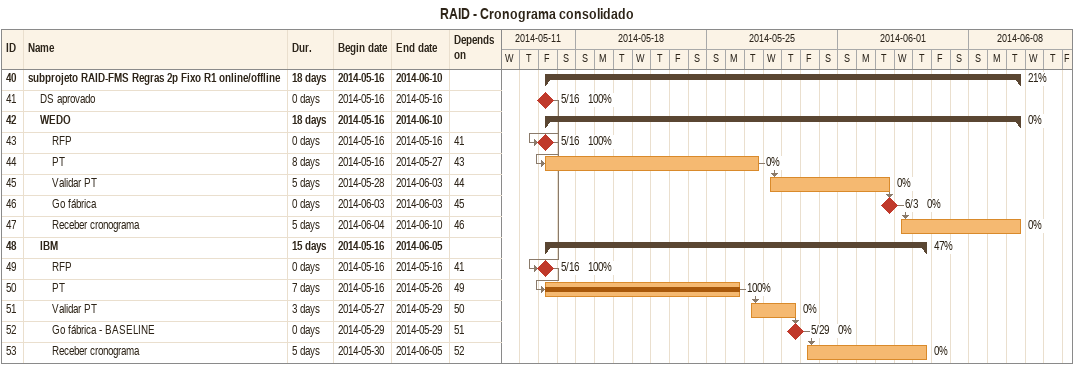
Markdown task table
RAID - Cronograma consolidado

| ID | Level | Task | Duration | Start | Finish | Predecessors | % complete |
|---|---|---|---|---|---|---|---|
| 40 | 1 | **subprojeto RAID-FMS Regras 2p Fixo R1 online/offline** | 18d | 2014-05-16 | 2014-06-10 |  | 21 |
| 41 | 2 | DS aprovado | 0d | 2014-05-16 | 2014-05-16 |  | 100 |
| 42 | 2 | **WEDO** | 18d | 2014-05-16 | 2014-06-10 |  | 0 |
| 43 | 3 | RFP | 0d | 2014-05-16 | 2014-05-16 | 41 | 100 |
| 44 | 3 | PT | 8d | 2014-05-16 | 2014-05-27 | 43 | 0 |
| 45 | 3 | Validar PT | 5d | 2014-05-28 | 2014-06-03 | 44 | 0 |
| 46 | 3 | Go fábrica | 0d | 2014-06-03 | 2014-06-03 | 45 | 0 |
| 47 | 3 | Receber cronograma | 5d | 2014-06-04 | 2014-06-10 | 46 | 0 |
| 48 | 2 | **IBM** | 15d | 2014-05-16 | 2014-06-05 |  | 47 |
| 49 | 3 | RFP | 0d | 2014-05-16 | 2014-05-16 | 41 | 100 |
| 50 | 3 | PT | 7d | 2014-05-16 | 2014-05-26 | 49 | 100 |
| 51 | 3 | Validar PT | 3d | 2014-05-27 | 2014-05-29 | 50 | 0 |
| 52 | 3 | Go fábrica - BASELINE | 0d | 2014-05-29 | 2014-05-29 | 51 | 0 |
| 53 | 3 | Receber cronograma | 5d | 2014-05-30 | 2014-06-05 | 52 | 0 |
